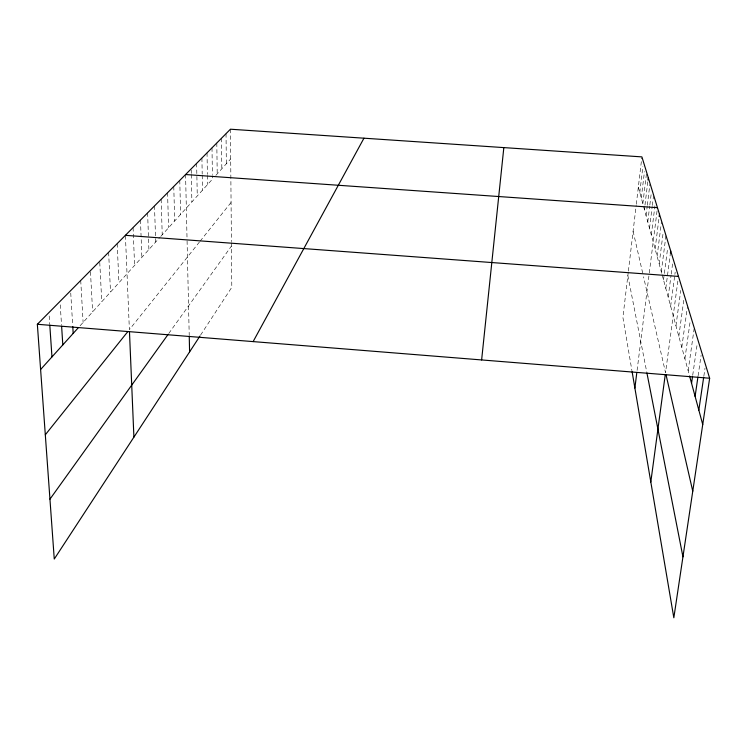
<?xml version="1.0" encoding="UTF-8"?>
<svg xmlns="http://www.w3.org/2000/svg" width="747" height="747" viewBox="0 0 747 747"><rect width="100%" height="100%" fill="white"/><g stroke="black" fill="none" stroke-linecap="round" stroke-linejoin="round"><path stroke-width="0.56" stroke-dasharray="3.73 2.8" d="M628.255 272.225L622.905 317.419L631.934 370.689M628.386 271.096L636.173 205.369M636.304 204.239L641.776 158.009M639.796 192.474L642.896 166.404M641.29 198.002L644.456 171.586M642.84 203.698L646.491 173.407M644.428 209.571L644.848 206.163M644.978 205.023L648.013 179.999M646.071 215.622L647.201 206.405M647.341 205.248L649.871 184.5M647.77 221.868L649.703 206.069M649.843 204.939L651.225 193.66M649.516 228.311L652.196 206.564M652.336 205.425L653.476 196.265M651.319 234.969L654.942 205.789M637.088 370.419L649.003 275.213M649.283 273L657.313 208.824M655.11 248.938L659.19 216.602M657.099 256.286L661.422 222.251M659.162 263.878L663.14 232.793M661.3 271.749L665.969 235.51M663.504 279.901L667.697 247.696M665.801 288.342L670.404 253.233M668.173 297.11L671.067 275.241M671.217 274.093L672.589 263.728M670.647 306.205L674.737 275.55M674.886 274.42L675.185 272.151M677.865 281.031L665.54 372.604L643.531 276.754M675.951 325.776L680.76 290.424M678.818 336.327L683.776 300.229M681.796 347.318L687.38 307.129M684.906 358.784L690.181 321.247M688.155 370.764L694.084 329.035M692.712 375.246L697.334 343.069M698.1 375.853L701.088 355.311M703.851 376.086L705.019 368.15M200.57 335.104L231.803 287.296L231.421 242.747M168.757 333.489L231.449 246.071M199.458 241.991L129.38 329.642L125.403 235.324M200.103 241.188L231.075 202.446M80.06 325.795L160.045 237.191M160.773 236.388L212.447 179.149L212.391 175.676M215.846 175.386L230.702 158.934M638.34 187.095L643.372 205.658M643.634 206.639L661.851 273.785M662.122 274.803L689.285 374.938M633.101 231.309L643.074 274.728M627.853 275.596L646.706 371.81M49.181 315.981L49.722 323.946M60.236 304.823L61.562 325.44M70.741 293.001L72.692 325.328M80.723 280.47L83.113 322.415M90.471 271.824L92.628 311.873M99.762 262.449L101.76 301.76M108.623 252.281L110.519 292.058M117.176 243.634L118.932 282.74M133.087 227.564L134.581 265.4M140.483 220.094L141.865 257.332M147.617 212.886L148.896 249.545M154.498 205.929L155.684 242.028M161.147 199.216L162.23 234.773M167.571 192.735L168.561 227.76M173.771 186.461L174.686 220.981M179.775 180.4L180.606 214.417M185.573 174.537L187.03 238.536M187.077 240.87L189.224 335.618M191.223 169.999L191.288 173.416M191.316 174.555L191.886 201.923M196.638 163.36L197.264 195.966M201.914 158.028L202.194 174.107M202.222 175.256L202.484 190.186M207.031 152.864L207.377 174.387M207.395 175.517L207.535 184.584M211.999 147.85L212.381 174.509M216.807 142.985L217.209 173.874M221.485 138.26L221.831 168.747M230.44 129.212L231.411 241.645M226.024 133.666L226.332 163.77"/><path stroke-width="1.12" d="M481.628 359.942L503.833 147.598M648.013 179.999L648.293 177.73M634.885 388.057L636.808 372.641M659.19 216.602L659.48 214.286M670.404 253.233L670.703 250.964M650.805 481.992L665.232 374.854M691.554 383.286L692.544 376.395M695.102 396.386L697.931 376.992M698.828 410.112L703.683 377.226M199.953 336.047L54.26 559.036L37.35 324.282L230.44 129.212L641.916 156.889L709.65 378.243L673.831 617.788L632.121 371.754M253.13 341.603L363.957 138.195M49.946 499.164L168.084 334.432M45.315 434.782L127.942 331.435M40.609 369.494L78.528 327.485M185.573 174.537L657.453 207.685M125.403 235.324L678.491 276.418M37.35 324.282L709.65 378.243M689.574 375.984L702.731 424.501M666.044 374.817L692.758 491.19M646.902 372.856L682.945 556.842M49.797 325.076L51.963 356.917M61.637 326.579L62.813 344.909M72.767 326.486L73.187 333.414M129.474 331.845L133.909 437.126M189.252 336.71L189.598 351.893"/></g></svg>
